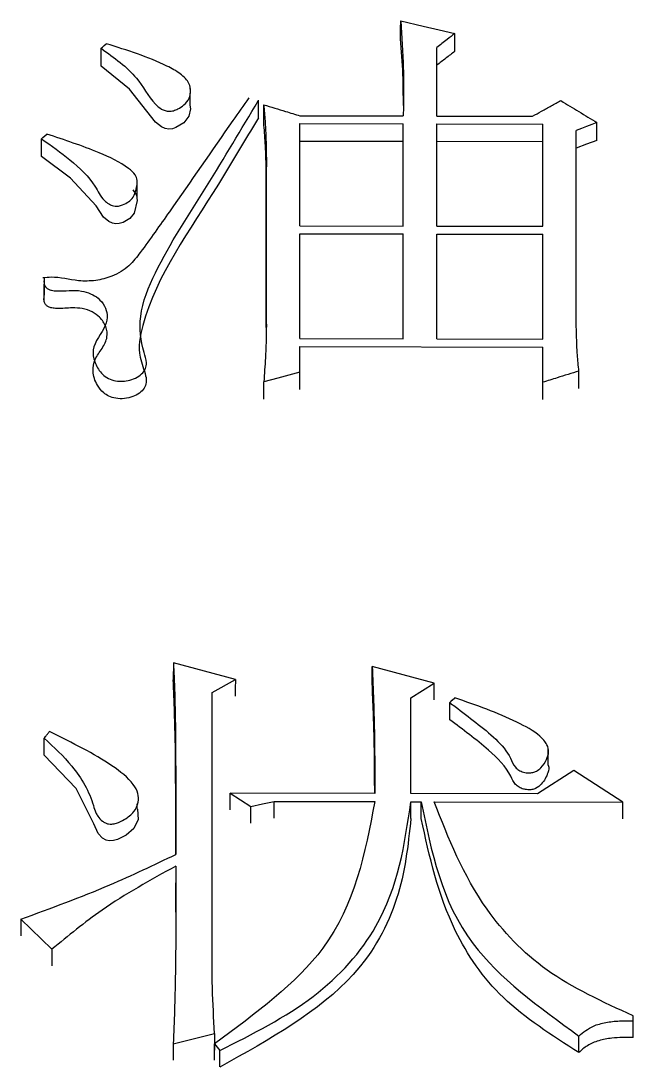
# Model space of a CAD drawing. Header units: millimetres. Extents: x 2384 to 4064, y 886 to 2074.
# Drawn here: x 2776.298 to 2778.861, y 1858.486 to 1862.865 of the extents above; entities that cross this region are included whole.
import ezdxf

# ---------------------------------------------------------------- set-up
doc = ezdxf.new("R2010")
doc.units = ezdxf.units.MM

msp = doc.modelspace()

# ---------------------------------------------------------------- linework, layer by layer
at = {"color": 7, "linetype": 'Continuous', "lineweight": 25}
for p, q in [((2776.6331, 1862.676), (2776.6333, 1862.7507)), ((2778.0396, 1862.4672), (2778.0396, 1862.7546)), ((2777.0063, 1862.5139), (2777.0065, 1862.5627)), ((2777.0066, 1862.5802), (2777.0066, 1862.5883)), ((2777.2929, 1862.4597), (2777.2932, 1862.5341)), ((2777.4663, 1862.4683), (2777.899, 1862.4675)), ((2778.0396, 1862.4672), (2778.4398, 1862.4665)), ((2777.4663, 1862.4355), (2777.899, 1862.4347)), ((2777.4663, 1862.0074), (2777.4663, 1862.4355)), ((2777.8987, 1862.3604), (2777.899, 1862.4347)), ((2777.899, 1862.0066), (2777.899, 1862.4347)), ((2778.0396, 1862.4344), (2778.4831, 1862.4336)), ((2778.0396, 1862.0064), (2778.0396, 1862.4344)), ((2778.4828, 1862.3594), (2778.4831, 1862.4336)), ((2778.4831, 1862.0056), (2778.4831, 1862.4336)), ((2778.6237, 1861.5867), (2778.6237, 1862.4071)), ((2777.8987, 1862.3604), (2777.466, 1862.3612)), ((2777.8987, 1862.0066), (2777.8987, 1862.3604)), ((2778.4828, 1862.3594), (2778.0393, 1862.3602)), ((2778.4828, 1862.0056), (2778.4828, 1862.3594)), ((2777.3256, 1862.2913), (2777.3254, 1862.2172)), ((2777.3257, 1861.5958), (2777.3256, 1862.2913)), ((2777.3254, 1861.5817), (2777.3254, 1862.2172)), ((2776.7845, 1862.1194), (2776.7847, 1862.1937)), ((2777.4663, 1862.0074), (2777.899, 1862.0066)), ((2778.0396, 1862.0064), (2778.4831, 1862.0056)), ((2777.4663, 1861.9743), (2777.899, 1861.9735)), ((2777.4663, 1861.5354), (2777.4663, 1861.9743)), ((2777.8987, 1861.8999), (2777.899, 1861.9735)), ((2777.899, 1861.5346), (2777.899, 1861.9735)), ((2778.0396, 1861.9733), (2778.4831, 1861.9725)), ((2778.0396, 1861.5344), (2778.0396, 1861.9733)), ((2778.4829, 1861.8988), (2778.4831, 1861.9725)), ((2778.4831, 1861.5335), (2778.4831, 1861.9725)), ((2776.3954, 1861.7903), (2776.3951, 1861.7169)), ((2776.3951, 1861.6906), (2776.3954, 1861.764)), ((2777.4663, 1861.5354), (2777.899, 1861.5346)), ((2777.4663, 1861.502), (2778.4831, 1861.5001)), ((2777.4663, 1861.3949), (2777.4663, 1861.502)), ((2778.0396, 1861.5344), (2778.4831, 1861.5335)), ((2778.4831, 1861.3528), (2778.4831, 1861.5001)), ((2777.3146, 1861.2823), (2777.3148, 1861.355)), ((2778.4828, 1861.2801), (2778.4831, 1861.3528)), ((2776.9362, 1860.1781), (2776.9359, 1860.1068)), ((2777.1958, 1860.109), (2776.9362, 1860.1781)), ((2778.0287, 1860.0937), (2777.7691, 1860.1629)), ((2777.0984, 1860.0542), (2777.1958, 1860.109)), ((2777.9313, 1860.032), (2778.0287, 1860.0937)), ((2777.0982, 1858.9706), (2777.0984, 1860.0542)), ((2777.9313, 1859.6315), (2777.9313, 1860.032)), ((2778.0934, 1859.94), (2778.0937, 1860.0112)), ((2776.4169, 1859.8902), (2776.4169, 1859.8885)), ((2776.395, 1859.7916), (2776.3952, 1859.8626)), ((2778.5059, 1859.7502), (2778.5061, 1859.8212)), ((2778.6128, 1859.7272), (2778.4613, 1859.6305)), ((2778.8183, 1859.5952), (2778.6128, 1859.7272)), ((2776.7854, 1859.6353), (2776.7854, 1859.6385)), ((2777.1738, 1859.5626), (2777.1741, 1859.6329)), ((2777.1741, 1859.6329), (2777.2606, 1859.5773)), ((2777.7798, 1859.6318), (2777.1741, 1859.6329)), ((2778.4613, 1859.6305), (2777.9313, 1859.6315)), ((2776.7852, 1859.5678), (2776.7852, 1859.5875)), ((2777.2603, 1859.5071), (2777.2606, 1859.5773)), ((2777.3577, 1859.5277), (2777.358, 1859.5979)), ((2777.358, 1859.5979), (2777.7798, 1859.5971)), ((2777.931, 1859.5266), (2777.9313, 1859.5968)), ((2777.9313, 1859.5968), (2777.9745, 1859.5968)), ((2777.9743, 1859.5265), (2777.9745, 1859.5968)), ((2778.0286, 1859.5967), (2778.8183, 1859.5952)), ((2776.9469, 1859.3275), (2776.9466, 1859.2577)), ((2776.2979, 1859.1051), (2776.2977, 1859.0355)), ((2776.2979, 1859.1051), (2776.4275, 1858.979)), ((2776.4275, 1858.979), (2776.4273, 1858.9096)), ((2778.8614, 1858.6791), (2778.8614, 1858.7002)), ((2778.8612, 1858.6101), (2778.8614, 1858.6791)), ((2776.9359, 1858.5839), (2777.109, 1858.6259)), ((2777.109, 1858.6259), (2777.1087, 1858.557)), ((2778.634, 1858.5471), (2778.6342, 1858.616)), ((2776.9359, 1858.5839), (2776.9357, 1858.515)), ((2777.1087, 1858.5147), (2777.109, 1858.5835)), ((2777.109, 1858.5835), (2777.1306, 1858.5552))]:
    msp.add_line(p, q, dxfattribs=at)
at = {"color": 7, "linetype": 'Continuous', "lineweight": 25, "flags": 128}
for points in [[(2777.8879, 1862.7905), (2777.888, 1862.8325), (2777.8881, 1862.8654)], [(2777.8881, 1862.8654), (2777.9826, 1862.8436), (2778.049, 1862.8283), (2778.1153, 1862.813)], [(2778.115, 1862.7382), (2778.1152, 1862.7801), (2778.1153, 1862.813)], [(2776.6333, 1862.7507), (2776.6388, 1862.7556), (2776.6469, 1862.7629), (2776.6549, 1862.7701)], [(2777.0047, 1862.5129), (2777.0082, 1862.4972), (2777.0015, 1862.4669), (2776.9793, 1862.4391), (2776.947, 1862.419), (2776.9324, 1862.4143), (2776.9176, 1862.4127), (2776.9012, 1862.4154), (2776.886, 1862.4221), (2776.8617, 1862.442), (2776.7525, 1862.5797), (2776.6331, 1862.676), (2776.6331, 1862.676)], [(2777.3146, 1862.44), (2777.3147, 1862.4817), (2777.3148, 1862.5144)], [(2778.7102, 1862.4398), (2778.6886, 1862.4316), (2778.667, 1862.4235), (2778.6453, 1862.4153), (2778.6237, 1862.4071)], [(2778.71, 1862.3655), (2778.7101, 1862.4071), (2778.7102, 1862.4398)], [(2776.3843, 1862.2977), (2776.3844, 1862.3248), (2776.3845, 1862.3483), (2776.3845, 1862.3719)], [(2776.3845, 1862.3719), (2776.3899, 1862.3768), (2776.3981, 1862.3842), (2776.4062, 1862.3915)], [(2778.71, 1862.3655), (2778.6667, 1862.3492), (2778.6235, 1862.3329)], [(2776.7669, 1862.1578), (2776.7814, 1862.1366), (2776.7843, 1862.1133), (2776.7713, 1862.0606), (2776.7533, 1862.0386), (2776.7254, 1862.0219), (2776.7096, 1862.0172), (2776.6953, 1862.016), (2776.6812, 1862.0183), (2776.6657, 1862.0254), (2776.6429, 1862.0444), (2776.6122, 1862.0915), (2776.5052, 1862.2074), (2776.3843, 1862.2977), (2776.3843, 1862.2977)], [(2778.4829, 1861.4272), (2778.483, 1861.468), (2778.4831, 1861.5001)], [(2777.4663, 1861.3949), (2777.4197, 1861.3826), (2777.373, 1861.3703), (2777.3148, 1861.355)], [(2777.466, 1861.3221), (2777.4662, 1861.3628), (2777.4663, 1861.3949)], [(2778.6343, 1861.3265), (2778.6344, 1861.3674), (2778.6345, 1861.3995)], [(2777.7688, 1860.0916), (2777.769, 1860.1315), (2777.7691, 1860.1629)], [(2777.1958, 1860.109), (2777.1956, 1860.0691), (2777.1955, 1860.0381)], [(2778.0284, 1860.0228), (2778.0286, 1860.0624), (2778.0287, 1860.0937)], [(2778.0936, 1860.0111), (2778.1044, 1860.0214), (2778.1152, 1860.0317)], [(2776.7848, 1859.5674), (2776.7858, 1859.5658), (2776.7882, 1859.5228), (2776.7705, 1859.4853), (2776.7389, 1859.4571), (2776.7028, 1859.4385), (2776.6857, 1859.4339), (2776.6673, 1859.4331), (2776.6544, 1859.4361), (2776.6399, 1859.4442), (2776.621, 1859.4636), (2776.6025, 1859.5049), (2776.5285, 1859.6525), (2776.395, 1859.7916), (2776.395, 1859.7916)], [(2777.2606, 1859.5773), (2777.3093, 1859.5876), (2777.358, 1859.5979)], [(2778.818, 1859.525), (2778.8182, 1859.5642), (2778.8183, 1859.5952)], [(2777.1304, 1858.4864), (2777.1305, 1858.517), (2777.1305, 1858.5361), (2777.1306, 1858.5552)]]:
    msp.add_lwpolyline(points, dxfattribs=at)
at = {"color": 7, "linetype": 'Continuous', "lineweight": 25}
for points, knots in [([(2777.8881, 1862.8654), (2777.8928, 1862.7994), (2777.8999, 1862.7003), (2777.8999, 1862.5674), (2777.8993, 1862.5008), (2777.899, 1862.4675)], [0, 0, 0, 0, 0.499643, 0.749805, 1, 1, 1, 1]), ([(2778.1153, 1862.813), (2778.1044, 1862.8046), (2778.0864, 1862.7907), (2778.0611, 1862.7712), (2778.0467, 1862.7601), (2778.0396, 1862.7546)], [0, 0, 0, 0, 0.4303512, 0.7151758, 1, 1, 1, 1]), ([(2776.6333, 1862.7507), (2776.6884, 1862.7115), (2776.7859, 1862.6422), (2776.8325, 1862.5426), (2776.8802, 1862.4987), (2776.9006, 1862.4893), (2776.9186, 1862.486), (2776.9378, 1862.4892), (2776.9592, 1862.4983), (2776.9835, 1862.5149), (2777.0044, 1862.5405), (2777.0106, 1862.572), (2777.003, 1862.6089), (2776.9671, 1862.6464), (2776.8535, 1862.7077), (2776.743, 1862.7424), (2776.655, 1862.7701)], [0, 0, 0, 0, 0.207529, 0.367372, 0.400835, 0.416669, 0.431353, 0.44814, 0.466693, 0.497247, 0.538462, 0.578547, 0.619957, 0.682143, 0.746846, 1, 1, 1, 1]), ([(2777.8993, 1862.5107), (2777.8993, 1862.5543), (2777.8992, 1862.6479), (2777.8918, 1862.7409), (2777.8879, 1862.7905)], [0, 0, 0, 0, 0.4665609, 1, 1, 1, 1]), ([(2778.115, 1862.7382), (2778.1024, 1862.7285), (2778.0772, 1862.7091), (2778.0519, 1862.6896), (2778.0393, 1862.6799)], [0, 0, 0, 0, 0.499997, 1, 1, 1, 1]), ([(2777.2517, 1862.5434), (2777.2296, 1862.5117), (2777.1192, 1862.3535), (2776.9695, 1862.1371), (2776.8259, 1861.9337), (2776.7541, 1861.8381), (2776.6877, 1861.7964), (2776.6117, 1861.7763), (2776.5234, 1861.7749), (2776.4515, 1861.7961), (2776.4014, 1861.7905), (2776.3899, 1861.7893)], [0, 0, 0, 0, 0.1010908, 0.5054168, 0.6861437, 0.747623, 0.8099489, 0.856214, 0.9025377, 0.9776718, 1, 1, 1, 1]), ([(2776.3943, 1861.7773), (2776.3943, 1861.7725), (2776.3945, 1861.7627), (2776.4013, 1861.7502), (2776.4127, 1861.7416), (2776.4281, 1861.7363), (2776.4578, 1861.7336), (2776.4996, 1861.7377), (2776.5488, 1861.7374), (2776.5911, 1861.7249), (2776.6254, 1861.7033), (2776.6499, 1861.6723), (2776.6625, 1861.6327), (2776.6491, 1861.5689), (2776.591, 1861.5085), (2776.6046, 1861.437), (2776.6258, 1861.3972), (2776.6559, 1861.3712), (2776.6849, 1861.3591), (2776.7167, 1861.3557), (2776.7481, 1861.359), (2776.7788, 1861.3693), (2776.8048, 1861.3867), (2776.821, 1861.4095), (2776.8254, 1861.441), (2776.8003, 1861.5124), (2776.7867, 1861.6417), (2776.8846, 1861.8786), (2777.0789, 1862.1722), (2777.2206, 1862.4118), (2777.2915, 1862.5315)], [0, 0, 0, 0, 0.007652, 0.015681, 0.02075, 0.025816, 0.034148, 0.052936, 0.071785, 0.086911, 0.102014, 0.121926, 0.142159, 0.165849, 0.223522, 0.250537, 0.277587, 0.290073, 0.302699, 0.313484, 0.324495, 0.336811, 0.350181, 0.363527, 0.376359, 0.399765, 0.479952, 0.580348, 0.790137, 1, 1, 1, 1]), ([(2777.3148, 1862.5144), (2777.3167, 1862.4921), (2777.3205, 1862.4475), (2777.3244, 1862.3731), (2777.3252, 1862.321), (2777.3256, 1862.2913)], [0, 0, 0, 0, 0.300884, 0.601781, 1, 1, 1, 1]), ([(2777.3148, 1862.5144), (2777.33, 1862.5098), (2777.3604, 1862.5005), (2777.4108, 1862.4852), (2777.4461, 1862.4744), (2777.4663, 1862.4683)], [0, 0, 0, 0, 0.300788, 0.601575, 1, 1, 1, 1]), ([(2778.4398, 1862.4665), (2778.4527, 1862.4735), (2778.4789, 1862.4879), (2778.5186, 1862.5097), (2778.5454, 1862.5244), (2778.5588, 1862.5317)], [0, 0, 0, 0, 0.324476, 0.662238, 1, 1, 1, 1]), ([(2778.5588, 1862.5317), (2778.584, 1862.5164), (2778.6219, 1862.4934), (2778.6724, 1862.4628), (2778.6976, 1862.4474), (2778.7102, 1862.4398)], [0, 0, 0, 0, 0.5, 0.75, 1, 1, 1, 1]), ([(2777.2929, 1862.4597), (2777.2816, 1862.4413), (2777.2247, 1862.3494), (2777.0592, 1862.0625), (2776.8358, 1861.7614), (2776.7829, 1861.4747), (2776.8185, 1861.3972), (2776.8248, 1861.353), (2776.8159, 1861.3273), (2776.7957, 1861.3065), (2776.7665, 1861.2912), (2776.7316, 1861.2831), (2776.6958, 1861.2839), (2776.6655, 1861.2932), (2776.6379, 1861.3118), (2776.611, 1861.3467), (2776.5959, 1861.3954), (2776.6045, 1861.4496), (2776.6389, 1861.4941), (2776.6628, 1861.5398), (2776.6561, 1861.5862), (2776.6331, 1861.6229), (2776.5972, 1861.6489), (2776.5565, 1861.6624), (2776.5054, 1861.6654), (2776.463, 1861.66), (2776.4288, 1861.6628), (2776.4129, 1861.668), (2776.402, 1861.6761), (2776.3945, 1861.6885), (2776.3942, 1861.6982), (2776.394, 1861.7039)], [0, 0, 0, 0, 0.032457, 0.162259, 0.500756, 0.571848, 0.613727, 0.628998, 0.641998, 0.655007, 0.667948, 0.681417, 0.694499, 0.706056, 0.716622, 0.736149, 0.767828, 0.794639, 0.821204, 0.847885, 0.870954, 0.894026, 0.910498, 0.927048, 0.942035, 0.965606, 0.97369, 0.979046, 0.98443, 0.990987, 1, 1, 1, 1]), ([(2777.3254, 1862.2172), (2777.325, 1862.2399), (2777.3243, 1862.2852), (2777.3214, 1862.3595), (2777.317, 1862.411), (2777.3146, 1862.44)], [0, 0, 0, 0, 0.3042834, 0.6085822, 1, 1, 1, 1]), ([(2776.3845, 1862.3719), (2776.425, 1862.3431), (2776.5097, 1862.2826), (2776.6015, 1862.1958), (2776.632, 1862.1258), (2776.6622, 1862.1007), (2776.6781, 1862.0926), (2776.6923, 1862.0894), (2776.7079, 1862.09), (2776.7281, 1862.0957), (2776.7501, 1862.1081), (2776.7723, 1862.1301), (2776.7807, 1862.1615), (2776.7878, 1862.1932), (2776.7771, 1862.2246), (2776.7262, 1862.2681), (2776.6015, 1862.3272), (2776.4802, 1862.3671), (2776.4062, 1862.3915)], [0, 0, 0, 0, 0.145125, 0.304252, 0.383322, 0.406111, 0.420719, 0.431527, 0.442364, 0.458239, 0.484495, 0.512276, 0.553408, 0.599256, 0.628705, 0.66811, 0.797295, 1, 1, 1, 1]), ([(2777.3257, 1861.5958), (2777.3253, 1861.5724), (2777.3247, 1861.5256), (2777.3213, 1861.4454), (2777.3172, 1861.3885), (2777.3148, 1861.355)], [0, 0, 0, 0, 0.29168, 0.583373, 1, 1, 1, 1]), ([(2778.6345, 1861.3995), (2778.6322, 1861.4223), (2778.6279, 1861.4649), (2778.6249, 1861.5273), (2778.6241, 1861.5669), (2778.6237, 1861.5867)], [0, 0, 0, 0, 0.365045, 0.682453, 1, 1, 1, 1]), ([(2778.6345, 1861.3995), (2778.6194, 1861.3948), (2778.589, 1861.3854), (2778.5385, 1861.3699), (2778.5032, 1861.359), (2778.4831, 1861.3528)], [0, 0, 0, 0, 0.30079, 0.601581, 1, 1, 1, 1]), ([(2776.9362, 1860.1781), (2776.9364, 1860.1726), (2776.937, 1860.1617), (2776.9377, 1860.1479), (2776.9383, 1860.1342), (2776.939, 1860.1205), (2776.9398, 1860.104), (2776.9407, 1860.082), (2776.9415, 1860.06), (2776.9424, 1860.0324), (2776.9436, 1859.9718), (2776.9449, 1859.9056), (2776.9452, 1859.8393), (2776.9456, 1859.773), (2776.9461, 1859.7065), (2776.9463, 1859.64), (2776.9464, 1859.6122), (2776.9465, 1859.59), (2776.9465, 1859.5733), (2776.9466, 1859.5567), (2776.9466, 1859.5428), (2776.9466, 1859.5289), (2776.9466, 1859.5178), (2776.9467, 1859.5039), (2776.9467, 1859.4927), (2776.9467, 1859.4788), (2776.9467, 1859.4677), (2776.9468, 1859.4538), (2776.9468, 1859.444), (2776.9468, 1859.4343), (2776.9468, 1859.4287), (2776.9468, 1859.4218), (2776.9468, 1859.4162), (2776.9468, 1859.4092), (2776.9468, 1859.4037), (2776.9468, 1859.3967), (2776.9468, 1859.3911), (2776.9469, 1859.3839), (2776.9469, 1859.3794), (2776.9469, 1859.3763)], [0, 0, 0, 0, 0.020702, 0.041404, 0.051755, 0.072457, 0.093159, 0.113861, 0.155266, 0.175968, 0.217372, 0.382989, 0.424393, 0.465797, 0.631413, 0.672817, 0.714222, 0.734924, 0.755626, 0.776328, 0.79703, 0.807381, 0.828083, 0.838434, 0.859136, 0.869487, 0.890189, 0.90054, 0.921242, 0.926417, 0.936768, 0.941944, 0.952295, 0.95747, 0.967821, 0.972997, 0.983348, 0.988524, 1, 1, 1, 1]), ([(2777.7691, 1860.1629), (2777.773, 1860.0662), (2777.7785, 1859.9297), (2777.7794, 1859.7523), (2777.7797, 1859.672), (2777.7798, 1859.6318)], [0, 0, 0, 0, 0.547988, 0.773992, 1, 1, 1, 1]), ([(2776.9465, 1859.3761), (2776.9464, 1859.4311), (2776.9463, 1859.5057), (2776.9457, 1859.6582), (2776.9457, 1859.8473), (2776.9394, 1860.0158), (2776.9359, 1860.1068)], [0, 0, 0, 0, 0.224353, 0.304294, 0.62406, 1, 1, 1, 1]), ([(2777.7793, 1859.6318), (2777.7792, 1859.6565), (2777.7789, 1859.7293), (2777.7778, 1859.8828), (2777.7723, 1860.0111), (2777.7688, 1860.0916)], [0, 0, 0, 0, 0.1601656, 0.4733073, 1, 1, 1, 1]), ([(2778.0937, 1860.0111), (2778.1011, 1860.0058), (2778.138, 1859.9788), (2778.2311, 1859.907), (2778.3323, 1859.8259), (2778.3607, 1859.7475), (2778.3824, 1859.7281), (2778.4021, 1859.7198), (2778.4228, 1859.7167), (2778.4419, 1859.7186), (2778.4598, 1859.7257), (2778.4816, 1859.7438), (2778.4987, 1859.7711), (2778.5111, 1859.8043), (2778.5016, 1859.8394), (2778.4607, 1859.8862), (2778.3697, 1859.9338), (2778.2494, 1859.9855), (2778.1601, 1860.0163), (2778.1152, 1860.0317)], [0, 0, 0, 0, 0.025946, 0.129765, 0.338784, 0.385932, 0.404152, 0.422427, 0.440777, 0.454643, 0.46854, 0.48998, 0.535409, 0.570955, 0.606999, 0.655233, 0.757859, 0.878392, 1, 1, 1, 1]), ([(2778.5058, 1859.7498), (2778.5059, 1859.7497), (2778.511, 1859.7397), (2778.5037, 1859.7104), (2778.4861, 1859.6773), (2778.4589, 1859.6538), (2778.4375, 1859.647), (2778.4196, 1859.6463), (2778.4011, 1859.6495), (2778.383, 1859.6569), (2778.3622, 1859.6746), (2778.3394, 1859.7339), (2778.2459, 1859.8268), (2778.1489, 1859.8989), (2778.0934, 1859.94)], [0, 0, 0, 0, 0.0011292, 0.0623817, 0.1634683, 0.2106245, 0.2345914, 0.258532, 0.2833728, 0.3125043, 0.3436417, 0.4152819, 0.6658378, 1, 1, 1, 1]), ([(2776.3952, 1859.8626), (2776.4359, 1859.8249), (2776.5274, 1859.7401), (2776.5898, 1859.6293), (2776.6082, 1859.5555), (2776.6209, 1859.5335), (2776.6338, 1859.5183), (2776.6503, 1859.5078), (2776.6639, 1859.5034), (2776.6802, 1859.5029), (2776.7039, 1859.5081), (2776.7375, 1859.5245), (2776.7737, 1859.5533), (2776.7914, 1859.593), (2776.7903, 1859.6329), (2776.7593, 1859.6886), (2776.6768, 1859.7518), (2776.5571, 1859.8218), (2776.466, 1859.8662), (2776.4187, 1859.8893), (2776.4169, 1859.8902)], [0, 0, 0, 0, 0.148093, 0.332866, 0.364698, 0.380612, 0.406976, 0.418968, 0.429088, 0.439242, 0.454285, 0.483096, 0.528613, 0.572044, 0.609674, 0.651117, 0.755736, 0.873055, 0.995168, 1, 1, 1, 1]), ([(2776.3952, 1859.8626), (2776.3971, 1859.8649), (2776.4016, 1859.8707), (2776.4088, 1859.8799), (2776.4142, 1859.8867), (2776.4169, 1859.8902)], [0, 0, 0, 0, 0.2565032, 0.6282516, 1, 1, 1, 1]), ([(2777.7798, 1859.5971), (2777.7387, 1859.3819), (2777.6643, 1858.9924), (2777.2806, 1858.7099), (2777.109, 1858.5835)], [0, 0, 0, 0, 0.552698, 1, 1, 1, 1]), ([(2777.1306, 1858.5552), (2777.2687, 1858.6248), (2777.5406, 1858.7619), (2777.8611, 1859.1241), (2777.9048, 1859.4186), (2777.9313, 1859.5968)], [0, 0, 0, 0, 0.289357, 0.569882, 1, 1, 1, 1]), ([(2777.9745, 1859.5968), (2778.0163, 1859.3879), (2778.0916, 1859.0105), (2778.4667, 1858.7378), (2778.6342, 1858.616)], [0, 0, 0, 0, 0.55346, 1, 1, 1, 1]), ([(2778.8614, 1858.7002), (2778.7345, 1858.7588), (2778.4841, 1858.8741), (2778.1878, 1859.1901), (2778.0887, 1859.4432), (2778.0286, 1859.5967)], [0, 0, 0, 0, 0.288413, 0.568681, 1, 1, 1, 1]), ([(2777.931, 1859.5263), (2777.9189, 1859.414), (2777.8944, 1859.1884), (2777.6789, 1858.7911), (2777.3399, 1858.6026), (2777.1304, 1858.486)], [0, 0, 0, 0, 0.274338, 0.5515, 1, 1, 1, 1]), ([(2778.634, 1858.5467), (2778.521, 1858.6189), (2778.298, 1858.7615), (2778.0659, 1859.1058), (2778.0089, 1859.3673), (2777.9743, 1859.5262)], [0, 0, 0, 0, 0.287076, 0.566904, 1, 1, 1, 1]), ([(2776.2979, 1859.1051), (2776.4233, 1859.1511), (2776.6469, 1859.233), (2776.8554, 1859.3326), (2776.9469, 1859.3763)], [0, 0, 0, 0, 0.561153, 1, 1, 1, 1]), ([(2776.9468, 1859.3275), (2776.8404, 1859.2688), (2776.6515, 1859.1646), (2776.4955, 1859.0353), (2776.4275, 1858.979)], [0, 0, 0, 0, 0.563978, 1, 1, 1, 1]), ([(2776.9469, 1859.3275), (2776.9467, 1859.2654), (2776.9462, 1859.111), (2776.946, 1858.8633), (2776.9393, 1858.677), (2776.9359, 1858.5839)], [0, 0, 0, 0, 0.252145, 0.626035, 1, 1, 1, 1]), ([(2776.9463, 1859.1347), (2776.9463, 1859.1392), (2776.9465, 1859.1801), (2776.9465, 1859.2209), (2776.9466, 1859.2573)], [0, 0, 0, 0, 0.108254, 1, 1, 1, 1]), ([(2777.109, 1858.6259), (2777.1052, 1858.6893), (2777.0999, 1858.7785), (2777.0984, 1858.8934), (2777.0983, 1858.9449), (2777.0982, 1858.9706)], [0, 0, 0, 0, 0.550657, 0.775317, 1, 1, 1, 1]), ([(2778.6342, 1858.616), (2778.6529, 1858.6315), (2778.6842, 1858.6574), (2778.7475, 1858.6738), (2778.8039, 1858.6805), (2778.8422, 1858.6796), (2778.8614, 1858.6791)], [0, 0, 0, 0, 0.328875, 0.550213, 0.774687, 1, 1, 1, 1]), ([(2778.8612, 1858.6097), (2778.8315, 1858.61), (2778.7827, 1858.6105), (2778.7175, 1858.5979), (2778.6681, 1858.5777), (2778.6452, 1858.5569), (2778.634, 1858.5467)], [0, 0, 0, 0, 0.347094, 0.570106, 0.788274, 1, 1, 1, 1])]:
    msp.add_open_spline(points, degree=3, knots=knots, dxfattribs=at)

doc.saveas('drawing.dxf')
